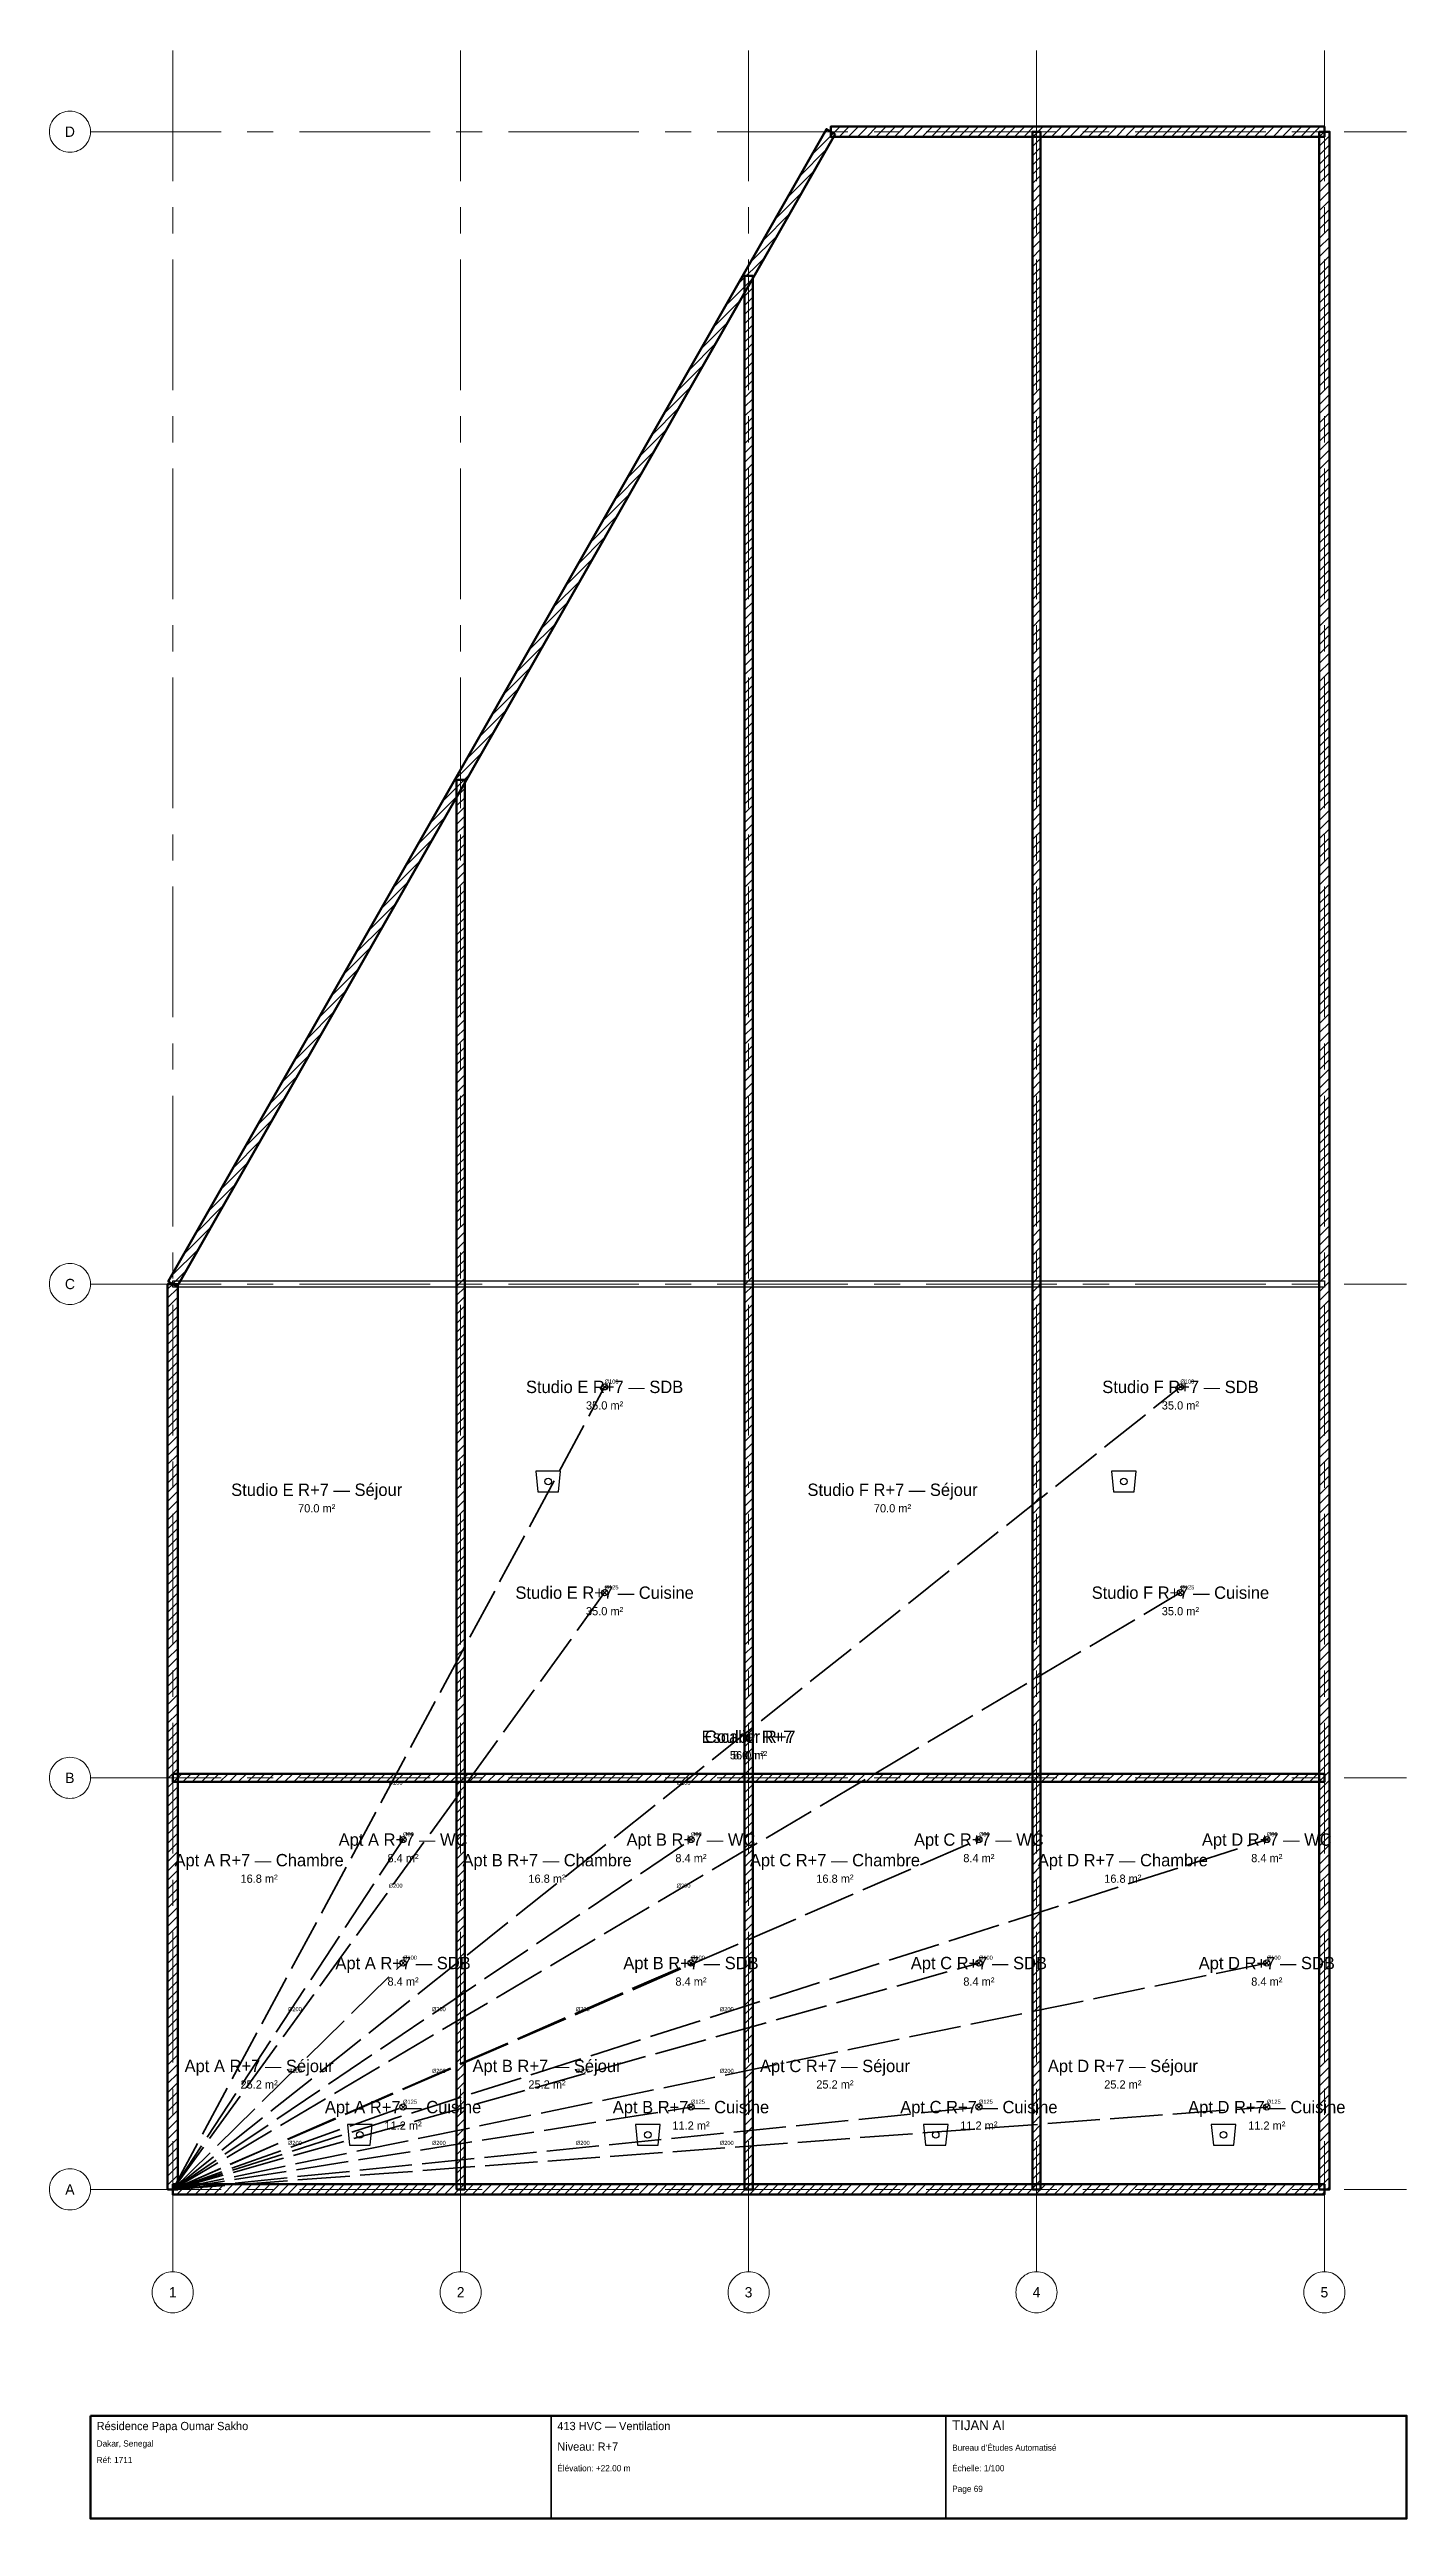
# Model space of a CAD drawing. Header units: metres. Extents: x -3 to 30, y -8 to 52.
import ezdxf
from ezdxf.enums import TextEntityAlignment as Align

# ---------------------------------------------------------------- set-up
doc = ezdxf.new("R2010")
doc.units = ezdxf.units.M
doc.linetypes.add('CENTER', pattern=[5.08, 3.175, -0.635, 0.635, -0.635])
doc.linetypes.add('DASHED', pattern=[1.524, 1.27, -0.254])
for name, color, linetype, lineweight in [('A-HATCH', 8, 'Continuous', 0), ('A-TEXT', 7, 'Continuous', 0), ('A-WALL', 7, 'Continuous', 50), ('A-WALL-INT', 8, 'Continuous', 25), ('G-CART', 7, 'Continuous', 35), ('M-DUCT', 2, 'DASHED', 18), ('M-EQUIP', 2, 'Continuous', 25), ('S-GRID', 8, 'CENTER', 9)]:
    doc.layers.add(name, color=color, linetype=linetype, lineweight=lineweight)

# ---------------------------------------------------------------- blocks, each defined once
blk = doc.blocks.new('TJ_HOTTE')
at = {"layer": 'M-EQUIP'}
blk.add_lwpolyline([(0.05, 0), (0.55, 0), (0.6, 0.5), (0, 0.5)], close=True, dxfattribs=at)
blk.add_circle((0.3, 0.25), 0.08, dxfattribs=at)
blk = doc.blocks.new('TJ_VMC')
at = {"layer": 'M-EQUIP'}
for p, q in [((-0.05, -0.05), (0.05, 0.05)), ((-0.05, 0.05), (0.05, -0.05))]:
    blk.add_line(p, q, dxfattribs=at)
blk.add_circle((0, 0), 0.075, dxfattribs=at)

msp = doc.modelspace()

# ---------------------------------------------------------------- hatches: boundary and pattern name
at = {"layer": 'A-HATCH'}
h = msp.add_hatch(dxfattribs=at)
h.set_pattern_fill('ANSI31', scale=0.05)
h.paths.add_polyline_path([(16.109, 49.938), (0.109, 21.938), (-0.109, 22.062), (15.891, 50.062), (16.109, 49.938)])
h = msp.add_hatch(dxfattribs=at)
h.set_pattern_fill('ANSI31', scale=0.05)
h.paths.add_polyline_path([(28, 49.875), (16, 49.875), (16, 50.125), (28, 50.125), (28, 49.875)])
h = msp.add_hatch(dxfattribs=at)
h.set_pattern_fill('ANSI31', scale=0.05)
h.paths.add_polyline_path([(20.9, 0), (20.9, 50), (21.1, 50), (21.1, 0), (20.9, 0)])
h = msp.add_hatch(dxfattribs=at)
h.set_pattern_fill('ANSI31', scale=0.05)
h.paths.add_polyline_path([(27.875, 0), (27.875, 50), (28.125, 50), (28.125, 0), (27.875, 0)])
h = msp.add_hatch(dxfattribs=at)
h.set_pattern_fill('ANSI31', scale=0.05)
h.paths.add_polyline_path([(13.9, 0), (13.9, 46.5), (14.1, 46.5), (14.1, 0), (13.9, 0)])
h = msp.add_hatch(dxfattribs=at)
h.set_pattern_fill('ANSI31', scale=0.05)
h.paths.add_polyline_path([(6.9, 0), (6.9, 34.25), (7.1, 34.25), (7.1, 0), (6.9, 0)])
h = msp.add_hatch(dxfattribs=at)
h.set_pattern_fill('ANSI31', scale=0.05)
h.paths.add_polyline_path([(0.125, 22), (0.125, 0), (-0.125, 0), (-0.125, 22), (0.125, 22)])
h = msp.add_hatch(dxfattribs=at)
h.set_pattern_fill('ANSI31', scale=0.05)
h.paths.add_polyline_path([(0, 10.1), (28, 10.1), (28, 9.9), (0, 9.9), (0, 10.1)])
h = msp.add_hatch(dxfattribs=at)
h.set_pattern_fill('ANSI31', scale=0.05)
h.paths.add_polyline_path([(0, 0.125), (28, 0.125), (28, -0.125), (0, -0.125), (0, 0.125)])

# ---------------------------------------------------------------- linework, layer by layer
at = {"layer": 'A-WALL'}
for points in [[(16.109, 49.938), (0.109, 21.938), (-0.109, 22.062), (15.891, 50.062)], [(28, 49.875), (16, 49.875), (16, 50.125), (28, 50.125)], [(20.9, 0), (20.9, 50), (21.1, 50), (21.1, 0)], [(27.875, 0), (27.875, 50), (28.125, 50), (28.125, 0)], [(13.9, 0), (13.9, 46.5), (14.1, 46.5), (14.1, 0)], [(6.9, 0), (6.9, 34.25), (7.1, 34.25), (7.1, 0)], [(0.125, 22), (0.125, 0), (-0.125, 0), (-0.125, 22)], [(0, 10.1), (28, 10.1), (28, 9.9), (0, 9.9)], [(0, 0.125), (28, 0.125), (28, -0.125), (0, -0.125)]]:
    msp.add_lwpolyline(points, close=True, dxfattribs=at)
at = {"layer": 'A-WALL-INT'}
msp.add_lwpolyline([(0, 22.075), (28, 22.075), (28, 21.925), (0, 21.925)], close=True, dxfattribs=at)
at = {"layer": 'G-CART'}
for p, q in [((9.2, -5.5), (9.2, -8)), ((18.8, -5.5), (18.8, -8))]:
    msp.add_line(p, q, dxfattribs=at)
at = {"layer": 'G-CART', "lineweight": 50}
msp.add_lwpolyline([(-2, -5.5), (30, -5.5), (30, -8), (-2, -8)], close=True, dxfattribs=at)
at = {"layer": 'M-DUCT', "color": 140, "lineweight": 35}
for p, q in [((0, 0), (10.5, 19.5)), ((0, 0), (24.5, 19.5)), ((10.5, 19.5), (10.5, 19.5)), ((24.5, 19.5), (24.5, 19.5)), ((0, 0), (10.5, 14.5)), ((0, 0), (24.5, 14.5)), ((10.5, 14.5), (10.5, 14.5)), ((24.5, 14.5), (24.5, 14.5)), ((0, 0), (5.6, 8.5)), ((0, 0), (12.6, 8.5)), ((0, 0), (19.6, 8.5)), ((0, 0), (26.6, 8.5)), ((5.6, 8.5), (5.6, 8.5)), ((12.6, 8.5), (12.6, 8.5)), ((19.6, 8.5), (19.6, 8.5)), ((26.6, 8.5), (26.6, 8.5)), ((0, 0), (5.6, 5.5)), ((0, 0), (12.6, 5.5)), ((0, 0), (19.6, 5.5)), ((0, 0), (26.6, 5.5)), ((5.6, 5.5), (5.6, 5.5)), ((12.6, 5.5), (12.6, 5.5)), ((19.6, 5.5), (19.6, 5.5)), ((26.6, 5.5), (26.6, 5.5)), ((0, 0), (5.6, 2)), ((0, 0), (12.6, 2)), ((0, 0), (19.6, 2)), ((0, 0), (26.6, 2)), ((5.6, 2), (5.6, 2)), ((12.6, 2), (12.6, 2)), ((19.6, 2), (19.6, 2)), ((26.6, 2), (26.6, 2))]:
    msp.add_line(p, q, dxfattribs=at)
at = {"layer": 'S-GRID', "linetype": 'CENTER'}
for p, q in [((0, -2), (0, 52)), ((7, -2), (7, 52)), ((14, -2), (14, 52)), ((21, -2), (21, 52)), ((28, -2), (28, 52)), ((-2, 50), (30, 50)), ((-2, 22), (30, 22)), ((-2, 10), (30, 10)), ((-2, 0), (30, 0))]:
    msp.add_line(p, q, dxfattribs=at)
at = {"layer": 'S-GRID'}
for centre in [(-2.5, 50), (-2.5, 22), (-2.5, 10), (-2.5, 0), (0, -2.5), (7, -2.5), (14, -2.5), (21, -2.5), (28, -2.5)]:
    msp.add_circle(centre, 0.5, dxfattribs=at)

# ---------------------------------------------------------------- block references
at = {"layer": 'M-EQUIP'}
for name, p in [('TJ_VMC', (10.5, 19.5)), ('TJ_VMC', (24.5, 19.5)), ('TJ_HOTTE', (8.825, 16.95)), ('TJ_HOTTE', (22.825, 16.95)), ('TJ_VMC', (10.5, 14.5)), ('TJ_VMC', (24.5, 14.5)), ('TJ_VMC', (5.6, 8.5)), ('TJ_VMC', (12.6, 8.5)), ('TJ_VMC', (19.6, 8.5)), ('TJ_VMC', (26.6, 8.5)), ('TJ_VMC', (5.6, 5.5)), ('TJ_VMC', (12.6, 5.5)), ('TJ_VMC', (19.6, 5.5)), ('TJ_VMC', (26.6, 5.5)), ('TJ_VMC', (5.6, 2)), ('TJ_VMC', (12.6, 2)), ('TJ_VMC', (19.6, 2)), ('TJ_VMC', (26.6, 2)), ('TJ_HOTTE', (4.25, 1.075)), ('TJ_HOTTE', (11.25, 1.075)), ('TJ_HOTTE', (18.25, 1.075)), ('TJ_HOTTE', (25.25, 1.075))]:
    msp.add_blockref(name, p, dxfattribs=at)

# ---------------------------------------------------------------- texts
at = {"layer": 'A-TEXT'}
for s, height, p in [('Studio E R+7 — SDB', 0.3, (10.5, 19.5)), ('Studio F R+7 — SDB', 0.3, (24.5, 19.5)), ('35.0 m²', 0.2, (10.5, 19.05)), ('35.0 m²', 0.2, (24.5, 19.05)), ('Studio E R+7 — Séjour', 0.3, (3.5, 17)), ('Studio F R+7 — Séjour', 0.3, (17.5, 17)), ('70.0 m²', 0.2, (3.5, 16.55)), ('70.0 m²', 0.2, (17.5, 16.55)), ('Studio E R+7 — Cuisine', 0.3, (10.5, 14.5)), ('Studio F R+7 — Cuisine', 0.3, (24.5, 14.5)), ('35.0 m²', 0.2, (10.5, 14.05)), ('35.0 m²', 0.2, (24.5, 14.05)), ('Escalier R+7', 0.3, (14, 11)), ('Couloir R+7', 0.3, (14, 11)), ('56.0 m²', 0.2, (14, 10.55)), ('8.0 m²', 0.2, (14, 10.55)), ('Apt A R+7 — WC', 0.3, (5.6, 8.5)), ('Apt B R+7 — WC', 0.3, (12.6, 8.5)), ('Apt C R+7 — WC', 0.3, (19.6, 8.5)), ('Apt D R+7 — WC', 0.3, (26.6, 8.5)), ('Apt A R+7 — Chambre', 0.3, (2.1, 8)), ('8.4 m²', 0.2, (5.6, 8.05)), ('Apt B R+7 — Chambre', 0.3, (9.1, 8)), ('8.4 m²', 0.2, (12.6, 8.05)), ('Apt C R+7 — Chambre', 0.3, (16.1, 8)), ('8.4 m²', 0.2, (19.6, 8.05)), ('Apt D R+7 — Chambre', 0.3, (23.1, 8)), ('8.4 m²', 0.2, (26.6, 8.05)), ('16.8 m²', 0.2, (2.1, 7.55)), ('16.8 m²', 0.2, (9.1, 7.55)), ('16.8 m²', 0.2, (16.1, 7.55)), ('16.8 m²', 0.2, (23.1, 7.55)), ('Apt A R+7 — SDB', 0.3, (5.6, 5.5)), ('Apt B R+7 — SDB', 0.3, (12.6, 5.5)), ('Apt C R+7 — SDB', 0.3, (19.6, 5.5)), ('Apt D R+7 — SDB', 0.3, (26.6, 5.5)), ('8.4 m²', 0.2, (5.6, 5.05)), ('8.4 m²', 0.2, (12.6, 5.05)), ('8.4 m²', 0.2, (19.6, 5.05)), ('8.4 m²', 0.2, (26.6, 5.05)), ('Apt A R+7 — Séjour', 0.3, (2.1, 3)), ('Apt B R+7 — Séjour', 0.3, (9.1, 3)), ('Apt C R+7 — Séjour', 0.3, (16.1, 3)), ('Apt D R+7 — Séjour', 0.3, (23.1, 3)), ('25.2 m²', 0.2, (2.1, 2.55)), ('25.2 m²', 0.2, (9.1, 2.55)), ('25.2 m²', 0.2, (16.1, 2.55)), ('25.2 m²', 0.2, (23.1, 2.55)), ('Apt A R+7 — Cuisine', 0.3, (5.6, 2)), ('Apt B R+7 — Cuisine', 0.3, (12.6, 2)), ('Apt C R+7 — Cuisine', 0.3, (19.6, 2)), ('Apt D R+7 — Cuisine', 0.3, (26.6, 2)), ('11.2 m²', 0.2, (5.6, 1.55)), ('11.2 m²', 0.2, (12.6, 1.55)), ('11.2 m²', 0.2, (19.6, 1.55)), ('11.2 m²', 0.2, (26.6, 1.55))]:
    msp.add_text(s, height=height, dxfattribs=at).set_placement(p, align=Align.MIDDLE_CENTER)
at = {"layer": 'G-CART'}
for s, height, p in [('Résidence Papa Oumar Sakho', 0.2, (-1.85, -5.85)), ('413 HVC — Ventilation', 0.2, (9.35, -5.85)), ('TIJAN AI', 0.24, (18.95, -5.85)), ('Dakar, Senegal', 0.15, (-1.85, -6.25)), ('Réf: 1711', 0.15, (-1.85, -6.65)), ('Niveau: R+7', 0.2, (9.35, -6.35)), ("Bureau d'Études Automatisé", 0.15, (18.95, -6.35)), ('Élévation: +22.00 m', 0.15, (9.35, -6.85)), ('Échelle: 1/100', 0.15, (18.95, -6.85)), ('Page 69', 0.15, (18.95, -7.35))]:
    msp.add_text(s, height=height, dxfattribs=at).set_placement(p)
at = {"layer": 'M-DUCT'}
for s, p in [('Ø100', (10.5, 19.58)), ('Ø100', (24.5, 19.58)), ('Ø125', (10.5, 14.58)), ('Ø125', (24.5, 14.58)), ('Ø200', (5.25, 9.83)), ('Ø200', (12.25, 9.83)), ('Ø80', (5.6, 8.58)), ('Ø80', (12.6, 8.58)), ('Ø80', (19.6, 8.58)), ('Ø80', (26.6, 8.58)), ('Ø200', (5.25, 7.33)), ('Ø200', (12.25, 7.33)), ('Ø100', (5.6, 5.58)), ('Ø100', (12.6, 5.58)), ('Ø100', (19.6, 5.58)), ('Ø100', (26.6, 5.58)), ('Ø200', (2.8, 4.33)), ('Ø200', (6.3, 4.33)), ('Ø200', (9.8, 4.33)), ('Ø200', (13.3, 4.33)), ('Ø200', (2.8, 2.83)), ('Ø200', (6.3, 2.83)), ('Ø200', (9.8, 2.83)), ('Ø200', (13.3, 2.83)), ('Ø125', (5.6, 2.08)), ('Ø125', (12.6, 2.08)), ('Ø125', (19.6, 2.08)), ('Ø125', (26.6, 2.08)), ('Ø200', (2.8, 1.08)), ('Ø200', (6.3, 1.08)), ('Ø200', (9.8, 1.08)), ('Ø200', (13.3, 1.08))]:
    msp.add_text(s, height=0.1, dxfattribs=at).set_placement(p)
at = {"layer": 'S-GRID'}
for s, p in [('D', (-2.5, 50)), ('C', (-2.5, 22)), ('B', (-2.5, 10)), ('A', (-2.5, 0)), ('1', (0, -2.5)), ('2', (7, -2.5)), ('3', (14, -2.5)), ('4', (21, -2.5)), ('5', (28, -2.5))]:
    msp.add_text(s, height=0.25, dxfattribs=at).set_placement(p, align=Align.MIDDLE_CENTER)

doc.saveas('drawing.dxf')
